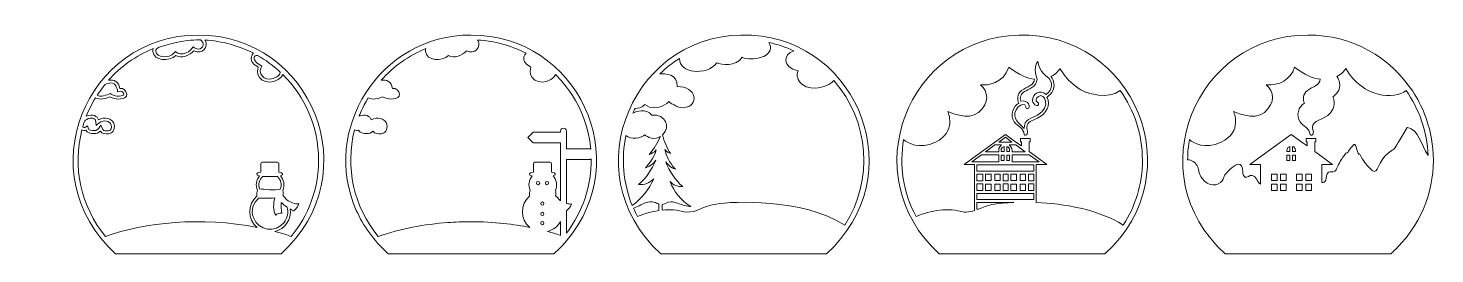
# Model space of a CAD drawing. Header units: inches. Extents: x 12 to 2401, y 31 to 414.
import ezdxf

# ---------------------------------------------------------------- set-up
doc = ezdxf.new("R2010")
doc.units = ezdxf.units.IN
doc.header["$MEASUREMENT"] = 0
doc.layers.add('_U+0421_U+043B_U+043E_U+0439 1', color=7, linetype='Continuous')

msp = doc.modelspace()

# ---------------------------------------------------------------- linework, layer by layer
at = {"layer": '_U+0421_U+043B_U+043E_U+0439 1', "color": 1, "lineweight": 9, "true_color": 0xff0000}
for points in [[(1660.6, 220.9), (1671.7, 229), (1682.8, 220.9), (1660.6, 220.9)], [(1660.4, 199.4), (1660.4, 187.4), (1614.6, 187.4), (1631.1, 199.4), (1660.4, 199.4)], [(1669.4, 198.4), (1669.4, 189.4), (1664.4, 189.4), (1664.4, 198.4), (1669.4, 198.4)], [(1679, 198.4), (1679, 189.4), (1674, 189.4), (1674, 198.4), (1679, 198.4)], [(1683, 187.4), (1683, 199.4), (1712.3, 199.4), (1728.9, 187.4), (1683, 187.4)], [(2154.8, 198.4), (2154.8, 189.4), (2149.8, 189.4), (2149.8, 198.4), (2154.8, 198.4)], [(2164.5, 198.4), (2164.5, 189.4), (2159.5, 189.4), (2159.5, 198.4), (2164.5, 198.4)], [(1623.4, 171.5), (1623.4, 182.4), (1720, 182.4), (1720, 171.5), (1623.4, 171.5)], [(1623.4, 155), (1623.4, 166.5), (1633.4, 166.5), (1633.4, 155), (1623.4, 155)], [(1633.4, 150), (1633.4, 138.6), (1623.4, 138.6), (1623.4, 150), (1633.4, 150)], [(1638.1, 155.3), (1638.1, 166.3), (1647.6, 166.3), (1647.6, 155.3), (1638.1, 155.3)], [(1647.6, 149.4), (1647.6, 138.6), (1638.1, 138.6), (1638.1, 149.4), (1647.6, 149.4)], [(1653.6, 155.3), (1653.6, 166.3), (1663.1, 166.3), (1663.1, 155.3), (1653.6, 155.3)], [(1663.1, 149.4), (1663.1, 138.6), (1653.6, 138.6), (1653.6, 149.4), (1663.1, 149.4)], [(1667.9, 155), (1667.9, 166.5), (1676.4, 166.5), (1676.4, 155), (1667.9, 155)], [(1676.4, 150), (1676.4, 138.6), (1667.9, 138.6), (1667.9, 150), (1676.4, 150)], [(1681.1, 155.3), (1681.1, 166.3), (1690.6, 166.3), (1690.6, 155.3), (1681.1, 155.3)], [(1690.6, 149.4), (1690.6, 138.6), (1681.1, 138.6), (1681.1, 149.4), (1690.6, 149.4)], [(1696.6, 155.3), (1696.6, 166.3), (1706.1, 166.3), (1706.1, 155.3), (1696.6, 155.3)], [(1706.1, 149.4), (1706.1, 138.6), (1696.6, 138.6), (1696.6, 149.4), (1706.1, 149.4)], [(1710.9, 155), (1710.9, 166.5), (1720, 166.5), (1720, 155), (1710.9, 155)], [(1710.9, 138.6), (1710.9, 150), (1720, 150), (1720, 138.6), (1710.9, 138.6)], [(2123.5, 155.3), (2123.5, 166.3), (2133.1, 166.3), (2133.1, 155.3), (2123.5, 155.3)], [(2133.1, 149.4), (2133.1, 138.6), (2123.5, 138.6), (2123.5, 149.4), (2133.1, 149.4)], [(2139, 155.3), (2139, 166.3), (2148.6, 166.3), (2148.6, 155.3), (2139, 155.3)], [(2148.6, 149.4), (2148.6, 138.6), (2139, 138.6), (2139, 149.4), (2148.6, 149.4)], [(2166.5, 155.3), (2166.5, 166.3), (2176.1, 166.3), (2176.1, 155.3), (2166.5, 155.3)], [(2176.1, 149.4), (2176.1, 138.6), (2166.5, 138.6), (2166.5, 149.4), (2176.1, 149.4)], [(2182, 155.3), (2182, 166.3), (2191.6, 166.3), (2191.6, 155.3), (2182, 155.3)], [(2191.6, 149.4), (2191.6, 138.6), (2182, 138.6), (2182, 149.4), (2191.6, 149.4)]]:
    msp.add_lwpolyline(points, dxfattribs=at)
for points, knots in [([(1240.7, 402.4), (1042.6, 414.5), (933.3, 170.2), (1086.5, 30.8), (1091.2, 30.8), (1363.1, 30.8), (1367.8, 30.8), (1513.2, 163.1), (1424, 391.3), (1240.7, 402.4)], [0, 0, 0, 0, 1, 1, 1, 2, 2, 2, 3, 3, 3, 3]), ([(1694.4, 402.7), (1507, 397.9), (1412.5, 164.6), (1559.5, 30.8), (1564.2, 30.8), (1836.1, 30.8), (1840.8, 30.8), (1991.8, 168.2), (1889.4, 408), (1694.4, 402.7)], [0, 0, 0, 0, 1, 1, 1, 2, 2, 2, 3, 3, 3, 3]), ([(300.9, 402.8), (300.9, 402.8), (300.9, 402.8), (300.9, 402.8), (109.5, 402.8), (11.8, 165.9), (160.2, 30.8), (160.2, 30.8), (160.2, 30.8), (160.2, 30.8), (160.2, 30.8), (441.5, 30.8), (441.5, 30.8), (441.5, 30.8), (441.5, 30.8), (441.5, 30.8), (441.6, 30.8), (441.6, 30.8), (441.6, 30.8), (590.7, 166.7), (492.8, 402.8), (300.9, 402.8)], [0, 0, 0, 0, 1, 1, 1, 2, 2, 2, 3, 3, 3, 4, 4, 4, 5, 5, 5, 6, 6, 6, 7, 7, 7, 7]), ([(457.1, 107.2), (460.4, 105.1), (462.8, 103.8), (462.8, 103.8), (462.8, 103.8), (469.5, 108.9), (471.4, 115.7), (465, 114.8), (456.8, 118.8), (451.1, 122.4), (449.3, 125), (447.1, 127.3), (444.7, 129.4), (445, 131.6), (445.3, 135.3), (444.2, 138.7), (448, 147.3), (446.3, 156.9), (440.3, 163.6), (446.8, 164.7), (444.8, 169.1), (437.6, 169.9), (437.6, 169.9), (437.6, 183.8), (437.6, 183.8), (437.6, 185.3), (436.5, 186.4), (435, 186.4), (435, 186.4), (409.6, 186.4), (409.6, 186.4), (408.2, 186.4), (407, 185.3), (407, 183.8), (407, 183.8), (407, 169.9), (407, 169.9), (398.6, 169), (397.5, 164.5), (405, 163.5), (399.2, 156.8), (397.5, 147.3), (401.2, 138.8), (400.3, 136.6), (399.4, 133), (400.4, 129.1), (383.9, 115), (384, 89.6), (400.8, 75.8), (306.1, 94.7), (209.3, 84.2), (143.2, 60.3), (101, 111.5), (87, 178.9), (103.1, 241.4), (105.2, 240.6), (107.7, 240.2), (109.8, 241.1), (111.9, 236.1), (117.7, 235.5), (123.8, 235.5), (127.3, 235.5), (131.6, 236), (134.4, 239.5), (137.2, 234.8), (143.1, 234.4), (148.5, 235.1), (154.8, 235.8), (159.8, 241.2), (157.9, 250.8), (156, 260.6), (140.9, 265.3), (131.2, 258.6), (129.7, 264.9), (121.3, 269.4), (110.6, 264.7), (114.9, 275.7), (120.1, 286.2), (126.2, 296.1), (132.6, 292), (143.6, 294.6), (150.5, 297.7), (159.5, 292.3), (180.3, 291.8), (179.2, 302.5), (178.7, 307.4), (173.3, 313), (167.7, 312.1), (165.3, 323.2), (158.2, 327.6), (148.2, 325.9), (168.9, 349.2), (194.9, 367.8), (224.4, 379.7), (223.7, 378.2), (223.5, 376.6), (223.6, 374.9), (224.5, 358.7), (251.7, 356.7), (262.8, 368.1), (271.5, 362.4), (287.1, 367.8), (293.3, 376.1), (306.6, 368.7), (319.8, 382.8), (312.1, 394.2), (341.7, 392.6), (369.7, 384.6), (394.7, 371.7), (392.8, 370.5), (391.6, 368.6), (390.9, 365.9), (388.8, 357.7), (395.8, 352.3), (402.6, 348), (395.2, 330.6), (417, 314.4), (436.7, 327.3), (439.4, 329.1), (442.9, 331.8), (444.3, 335.6), (481.9, 298.6), (505.1, 247.1), (505.1, 190.2), (505.1, 140.9), (487.7, 95.7), (458.6, 60.4), (453.5, 62.3), (444, 65.4), (430.8, 68.9), (447.9, 73), (459.5, 89.5), (457.1, 107.2)], [0, 0, 0, 0, 1, 1, 1, 2, 2, 2, 3, 3, 3, 4, 4, 4, 5, 5, 5, 6, 6, 6, 7, 7, 7, 8, 8, 8, 9, 9, 9, 10, 10, 10, 11, 11, 11, 12, 12, 12, 13, 13, 13, 14, 14, 14, 15, 15, 15, 16, 16, 16, 17, 17, 17, 18, 18, 18, 19, 19, 19, 20, 20, 20, 21, 21, 21, 22, 22, 22, 23, 23, 23, 24, 24, 24, 25, 25, 25, 26, 26, 26, 27, 27, 27, 28, 28, 28, 29, 29, 29, 30, 30, 30, 31, 31, 31, 32, 32, 32, 33, 33, 33, 34, 34, 34, 35, 35, 35, 36, 36, 36, 37, 37, 37, 38, 38, 38, 39, 39, 39, 40, 40, 40, 41, 41, 41, 42, 42, 42, 43, 43, 43, 44, 44, 44, 44]), ([(300.9, 379), (297.6, 379), (295.5, 380.6), (291.9, 382.7), (289.1, 378.8), (287.1, 374.9), (278.7, 372), (268.9, 368.6), (265, 372.6), (262.1, 374.7), (262.1, 374.7), (259.4, 371.8), (259.4, 371.8), (251.3, 363.1), (229.2, 363.8), (228.6, 375.2), (228.2, 381.5), (236.4, 383.1), (251.7, 387), (277.4, 393.7), (290.5, 394.5), (301.9, 394.5), (301.9, 394.5), (303.9, 394.4), (304.3, 394.4), (312.9, 390.4), (309.5, 379), (300.9, 379)], [0, 0, 0, 0, 1, 1, 1, 2, 2, 2, 3, 3, 3, 4, 4, 4, 5, 5, 5, 6, 6, 6, 7, 7, 7, 8, 8, 8, 9, 9, 9, 9]), ([(926.2, 52.8), (1043.9, 192.3), (944.9, 402.8), (764, 402.8), (608.2, 402.7), (508.4, 240.4), (569.2, 104.8), (581.2, 77.8), (599.2, 53.4), (621, 33), (621, 33), (623.4, 30.8), (623.4, 30.8), (623.4, 30.8), (904.7, 30.8), (904.7, 30.8), (908.6, 34.4), (916.7, 41.5), (926.2, 52.8), (926.2, 52.8), (926.2, 52.8), (926.2, 52.8), (926.2, 52.8), (926.2, 52.8), (926.2, 52.8), (926.2, 52.8), (926.2, 52.8), (926.2, 52.8)], [0, 0, 0, 0, 1, 1, 1, 2, 2, 2, 3, 3, 3, 4, 4, 4, 5, 5, 5, 6, 6, 6, 7, 7, 7, 8, 8, 8, 9, 9, 9, 9]), ([(566.2, 241.4), (566.2, 241.4), (566.2, 241.4), (566.2, 241.4), (568.4, 240.6), (570.8, 240.2), (573, 241.1), (575.1, 236.1), (580.9, 235.5), (586.9, 235.5), (590.4, 235.5), (594.7, 236), (597.6, 239.5), (600.4, 234.8), (606.2, 234.4), (611.7, 235.1), (617.9, 235.8), (622.9, 241.2), (621.1, 250.8), (619.2, 260.6), (604.1, 265.3), (594.3, 258.6), (592.9, 264.9), (584.5, 269.4), (573.8, 264.7), (574.4, 266), (579.1, 279.3), (589.3, 296.1), (595.8, 292), (606.7, 294.6), (613.7, 297.7), (622.6, 292.3), (643.5, 291.8), (642.4, 302.5), (641.9, 307.4), (636.5, 313), (630.9, 312.1), (628.4, 323.2), (621.4, 327.6), (611.3, 325.9), (611.3, 325.9), (611.3, 325.9), (611.3, 325.9), (632.3, 349.4), (658.4, 367.9), (687.5, 379.7), (686.9, 378.2), (686.6, 376.6), (686.7, 374.9), (687.7, 358.7), (714.9, 356.7), (725.9, 368.1), (734.7, 362.4), (750.3, 367.8), (756.5, 376.1), (769.7, 368.7), (782.9, 382.8), (775.2, 394.2), (803.5, 392.6), (831.7, 385.2), (857.8, 371.7), (856, 370.5), (854.7, 368.6), (854, 365.9), (851.9, 357.7), (858.9, 352.3), (865.8, 348), (858.4, 330.6), (880.1, 314.4), (899.9, 327.3), (902.6, 329.1), (906.1, 331.8), (907.5, 335.6), (911.4, 331.1), (960.4, 287.5), (967.5, 208.6), (967.5, 208.6), (966.9, 209.2), (966.9, 209.2), (966.9, 209.2), (926.2, 209.2), (926.2, 209.2), (926.2, 209.2), (926.2, 239.5), (926.2, 239.5), (926.2, 242.3), (924, 244.5), (921.2, 244.5), (918.5, 244.5), (916.2, 242.3), (916.2, 239.5), (916.2, 239.5), (916.2, 237.5), (916.2, 237.5), (916.2, 237.5), (869.6, 237.5), (869.6, 237.5), (869.6, 237.5), (860.6, 228.5), (860.6, 228.5), (860.6, 228.5), (869.6, 219.5), (869.6, 219.5), (869.6, 219.5), (916.2, 219.5), (916.2, 219.5), (916.2, 219.5), (916.2, 121.2), (916.2, 121.2), (915.5, 121.6), (914.9, 122), (914.3, 122.4), (912.4, 125), (910.3, 127.3), (907.8, 129.4), (908.2, 131.6), (908.5, 135.3), (907.4, 138.7), (911.1, 147.3), (909.4, 156.9), (903.5, 163.6), (909.9, 164.7), (907.9, 169.1), (900.8, 169.9), (900.8, 169.9), (900.8, 183.8), (900.8, 183.8), (900.8, 185.3), (899.6, 186.4), (898.2, 186.4), (898.2, 186.4), (872.7, 186.4), (872.7, 186.4), (871.3, 186.4), (870.1, 185.3), (870.1, 183.8), (870.1, 183.8), (870.1, 169.9), (870.1, 169.9), (861.8, 169), (860.6, 164.5), (868.1, 163.5), (862.4, 156.8), (860.6, 147.3), (864.4, 138.8), (863.5, 136.6), (862.6, 133), (863.6, 129.1), (847, 115), (847.2, 89.6), (863.9, 75.8), (837.2, 81.1), (803, 85.5), (764, 85.5), (750.3, 85.5), (737.2, 85), (724.9, 84), (685.4, 81.2), (643.4, 73.7), (606.4, 60.3), (606.4, 60.3), (606.4, 60.3), (606.4, 60.3), (564.7, 110.9), (549.9, 178.1), (566.2, 241.4)], [0, 0, 0, 0, 1, 1, 1, 2, 2, 2, 3, 3, 3, 4, 4, 4, 5, 5, 5, 6, 6, 6, 7, 7, 7, 8, 8, 8, 9, 9, 9, 10, 10, 10, 11, 11, 11, 12, 12, 12, 13, 13, 13, 14, 14, 14, 15, 15, 15, 16, 16, 16, 17, 17, 17, 18, 18, 18, 19, 19, 19, 20, 20, 20, 21, 21, 21, 22, 22, 22, 23, 23, 23, 24, 24, 24, 25, 25, 25, 26, 26, 26, 27, 27, 27, 28, 28, 28, 29, 29, 29, 30, 30, 30, 31, 31, 31, 32, 32, 32, 33, 33, 33, 34, 34, 34, 35, 35, 35, 36, 36, 36, 37, 37, 37, 38, 38, 38, 39, 39, 39, 40, 40, 40, 41, 41, 41, 42, 42, 42, 43, 43, 43, 44, 44, 44, 45, 45, 45, 46, 46, 46, 47, 47, 47, 48, 48, 48, 49, 49, 49, 50, 50, 50, 51, 51, 51, 52, 52, 52, 53, 53, 53, 54, 54, 54, 55, 55, 55, 55]), ([(1180.7, 115.5), (1153.3, 110.9), (1150.7, 101.5), (1128.7, 101.6), (1114.9, 105.9), (1101.1, 106.3), (1088.9, 105.3), (1088.9, 105.3), (1088.9, 115), (1088.9, 115), (1094.6, 115.3), (1096, 119.1), (1103.9, 119.4), (1110.8, 119.5), (1112.4, 116.6), (1125.9, 113.3), (1130.7, 112.2), (1134.7, 111.6), (1137.3, 111.2), (1120.9, 121), (1107.8, 137.6), (1102.4, 153.8), (1107.5, 148), (1114.3, 144.8), (1123.6, 145.1), (1110.7, 156.4), (1101.2, 171.4), (1095, 187.1), (1101.8, 177.6), (1111.2, 174.2), (1111.4, 174.9), (1111.4, 174.9), (1098.7, 185.7), (1093.5, 208), (1095.8, 204.6), (1099, 202.3), (1102.9, 201.3), (1096.4, 210.8), (1092, 221.8), (1089.4, 233.3), (1103.5, 246.5), (1094.9, 268.9), (1071.2, 266.5), (1061.3, 279), (1044.9, 272.9), (1039.1, 270.2), (1040.2, 272.8), (1041.4, 275.4), (1042.6, 277.9), (1047.6, 278), (1054.1, 279.3), (1059.5, 284.5), (1080.5, 269.5), (1100, 289.5), (1100, 289.5), (1100, 289.5), (1115.5, 278.5), (1124.5, 279), (1153.5, 282), (1147.5, 316), (1114, 315), (1115.6, 336.7), (1093.6, 337.4), (1084.9, 336.8), (1095, 346.6), (1106.2, 355.4), (1118.1, 363), (1117.6, 338.2), (1163.2, 332.1), (1181.8, 355.5), (1188.6, 352.4), (1214.4, 347.9), (1224.5, 365), (1233, 360.4), (1246.9, 362.1), (1255.2, 364.3), (1273.5, 369), (1275.9, 381.8), (1269.8, 390), (1284.6, 386.9), (1298.8, 382.1), (1312.2, 375.9), (1293.7, 370), (1292, 348), (1319.6, 341.9), (1316.3, 334.6), (1318.9, 324.9), (1326, 319.3), (1344.7, 304.5), (1373.9, 316.4), (1380.3, 325.3), (1441.2, 256.3), (1448, 155.8), (1398.9, 79.6), (1325.9, 126), (1207.6, 120.1), (1180.7, 115.5)], [0, 0, 0, 0, 1, 1, 1, 2, 2, 2, 3, 3, 3, 4, 4, 4, 5, 5, 5, 6, 6, 6, 7, 7, 7, 8, 8, 8, 9, 9, 9, 10, 10, 10, 11, 11, 11, 12, 12, 12, 13, 13, 13, 14, 14, 14, 15, 15, 15, 16, 16, 16, 17, 17, 17, 18, 18, 18, 19, 19, 19, 20, 20, 20, 21, 21, 21, 22, 22, 22, 23, 23, 23, 24, 24, 24, 25, 25, 25, 26, 26, 26, 27, 27, 27, 28, 28, 28, 29, 29, 29, 30, 30, 30, 31, 31, 31, 32, 32, 32, 32]), ([(2398.4, 200.5), (2397.3, 223.3), (2392.4, 246.1), (2383.8, 268.1), (2378.3, 282), (2371.6, 294.9), (2363.6, 307.1), (2325.6, 365.2), (2261, 402.8), (2185.6, 402.8), (1995.1, 402.8), (1896.2, 166.2), (2044.9, 30.8), (2049.7, 30.8), (2321.5, 30.8), (2326.3, 30.8), (2330.7, 34.8), (2335, 39), (2339.1, 43.3), (2381.6, 87.5), (2401.3, 144.2), (2398.4, 200.5)], [0, 0, 0, 0, 1, 1, 1, 2, 2, 2, 3, 3, 3, 4, 4, 4, 5, 5, 5, 6, 6, 6, 7, 7, 7, 7]), ([(395.7, 364.6), (396.5, 367.6), (397.9, 368.3), (401.1, 368.2), (415.1, 360.3), (428.1, 350.8), (439.9, 339.9), (440, 339.6), (440, 339.3), (440, 338.9), (439.8, 336.4), (437.9, 334.1), (434, 331.5), (418.3, 321.3), (401.5, 333.3), (407.3, 346.3), (407.3, 346.3), (409, 349.9), (409, 349.9), (401.1, 354.8), (394.2, 358.8), (395.7, 364.6)], [0, 0, 0, 0, 1, 1, 1, 2, 2, 2, 3, 3, 3, 4, 4, 4, 5, 5, 5, 6, 6, 6, 7, 7, 7, 7]), ([(1724, 182.9), (1724, 182.9), (1741.9, 182.9), (1741.9, 182.9), (1741.9, 182.9), (1711.9, 204.7), (1711.9, 204.7), (1711.9, 204.7), (1711.9, 221.5), (1711.9, 221.5), (1711.9, 221.5), (1713.6, 221.5), (1713.6, 221.5), (1713.6, 221.5), (1713.6, 227), (1713.6, 227), (1706.7, 227), (1705.3, 227), (1697.2, 227), (1697.2, 227), (1697.2, 221.5), (1697.2, 221.5), (1697.2, 221.5), (1698.9, 221.5), (1698.9, 221.5), (1698.9, 221.5), (1698.9, 214.2), (1698.9, 214.2), (1698.9, 214.2), (1689.6, 220.9), (1689.6, 220.9), (1689.6, 220.9), (1689.6, 220.9), (1689.6, 220.9), (1689.6, 220.9), (1689.6, 220.9), (1689.6, 220.9), (1689.6, 220.9), (1671.7, 233.9), (1671.7, 233.9), (1671.7, 233.9), (1653.8, 220.9), (1653.8, 220.9), (1653.8, 220.9), (1653.6, 220.9), (1653.6, 220.9), (1653.6, 220.9), (1653.6, 220.7), (1653.6, 220.7), (1653.6, 220.7), (1601.6, 182.9), (1601.6, 182.9), (1601.6, 182.9), (1619.4, 182.9), (1619.4, 182.9), (1619.4, 182.9), (1619.4, 104.3), (1619.4, 104.3), (1615.4, 103), (1611, 102), (1605.2, 101.7), (1605.2, 101.7), (1605.2, 101.7), (1605.2, 101.7), (1605.2, 101.7), (1601.7, 101.6), (1601.7, 101.6), (1575.1, 109.7), (1545.3, 105.3), (1519.9, 94.2), (1497.8, 135.5), (1491.4, 181.7), (1498.9, 225.1), (1506.2, 219), (1524.8, 207.8), (1552.9, 220.7), (1589.9, 237.7), (1574, 273), (1574, 273), (1574, 273), (1609, 256.1), (1626.1, 271.1), (1645.3, 287.6), (1643, 307.3), (1629.2, 318), (1642.3, 317.2), (1667.6, 319.7), (1677.7, 347.9), (1694.6, 335), (1709.1, 329.2), (1721.2, 327.6), (1720.9, 323.4), (1717.5, 319.3), (1713.9, 316.8), (1709.3, 313.7), (1703.8, 312.1), (1699.3, 308.7), (1691.1, 302.5), (1691.7, 291.6), (1694.4, 287.2), (1685.5, 281.9), (1678.7, 267.1), (1686.9, 255.3), (1692.4, 247.5), (1703.1, 244.4), (1703.8, 233.9), (1703.9, 232), (1707.3, 231.9), (1708.8, 234.1), (1711.2, 239.8), (1706.3, 243.8), (1708.5, 249.4), (1711.3, 256.6), (1720.2, 258.4), (1726.5, 261.5), (1741.3, 268.8), (1749.4, 284.1), (1742.3, 297), (1742.4, 297), (1742.5, 297.1), (1742.6, 297.2), (1746.2, 301), (1750.4, 303.7), (1752.6, 308.6), (1755.7, 315.5), (1755.1, 324.8), (1749.2, 332), (1757.6, 336.4), (1762.7, 342.4), (1764.4, 345.8), (1783, 314.2), (1809, 305.4), (1809, 305.4), (1809, 305.4), (1845.8, 292), (1866.9, 308.3), (1890.5, 275), (1904.5, 234.2), (1904.5, 190.2), (1904.5, 149.4), (1892.5, 111.5), (1871.9, 79.6), (1829, 106.9), (1770.5, 116.1), (1724, 118.1), (1724, 118.1), (1724, 182.9), (1724, 182.9), (1724, 182.9), (1724, 182.9), (1724, 182.9)], [0, 0, 0, 0, 1, 1, 1, 2, 2, 2, 3, 3, 3, 4, 4, 4, 5, 5, 5, 6, 6, 6, 7, 7, 7, 8, 8, 8, 9, 9, 9, 10, 10, 10, 11, 11, 11, 12, 12, 12, 13, 13, 13, 14, 14, 14, 15, 15, 15, 16, 16, 16, 17, 17, 17, 18, 18, 18, 19, 19, 19, 20, 20, 20, 21, 21, 21, 22, 22, 22, 23, 23, 23, 24, 24, 24, 25, 25, 25, 26, 26, 26, 27, 27, 27, 28, 28, 28, 29, 29, 29, 30, 30, 30, 31, 31, 31, 32, 32, 32, 33, 33, 33, 34, 34, 34, 35, 35, 35, 36, 36, 36, 37, 37, 37, 38, 38, 38, 39, 39, 39, 40, 40, 40, 41, 41, 41, 42, 42, 42, 43, 43, 43, 44, 44, 44, 45, 45, 45, 46, 46, 46, 47, 47, 47, 48, 48, 48, 49, 49, 49, 50, 50, 50, 50]), ([(1724.5, 282.9), (1728.2, 281.7), (1730, 287.5), (1726.2, 288.7), (1721.8, 290.1), (1724.1, 296), (1727.7, 298.4), (1738.5, 306), (1750.4, 280.1), (1726.3, 266.5), (1717, 261.3), (1703, 260.2), (1703.6, 243.7), (1696.9, 252.2), (1681.8, 260.1), (1689.9, 275.8), (1691.2, 278.2), (1692.9, 280.3), (1694.9, 282), (1697.6, 284.2), (1706.1, 287.7), (1706.3, 280.8), (1706.4, 279.1), (1707.8, 277.8), (1709.5, 277.9), (1716.1, 278.1), (1710.9, 294.1), (1697.9, 290.4), (1695.7, 296.5), (1698.1, 302.9), (1704.1, 306.5), (1710.7, 310.5), (1724.5, 314.1), (1725.6, 327.5), (1722.1, 337.4), (1720.3, 349.7), (1726.7, 358), (1727.5, 352), (1730.9, 339.7), (1745.4, 329.6), (1750.7, 323.4), (1751.1, 315.2), (1748, 309.3), (1746.3, 306.3), (1743.5, 304.2), (1740.8, 301.7), (1731.4, 311.6), (1717.5, 303.1), (1717.9, 291.5), (1718.1, 287.4), (1720.5, 284.2), (1724.5, 282.9)], [0, 0, 0, 0, 1, 1, 1, 2, 2, 2, 3, 3, 3, 4, 4, 4, 5, 5, 5, 6, 6, 6, 7, 7, 7, 8, 8, 8, 9, 9, 9, 10, 10, 10, 11, 11, 11, 12, 12, 12, 13, 13, 13, 14, 14, 14, 15, 15, 15, 16, 16, 16, 17, 17, 17, 17]), ([(2295, 172.6), (2287.1, 179), (2279.3, 188.6), (2274, 200.1), (2273.9, 200.4), (2273.5, 200.4), (2273.3, 200.2), (2269.6, 197), (2267.6, 219.9), (2263.8, 216.6), (2255.7, 209.8), (2254.7, 202.7), (2252.1, 202.6), (2250.5, 202.5), (2249.6, 201.4), (2248.7, 200.2), (2246.1, 196.9), (2241.4, 190), (2237.5, 182.5), (2235.7, 179), (2234.4, 173.9), (2231.4, 171.2), (2228.1, 168.4), (2223.9, 171.4), (2220.4, 169.4), (2216.2, 166.9), (2217, 160.2), (2215.8, 156.2), (2214.3, 151.4), (2212.5, 152.2), (2209.5, 152.2), (2209.5, 152.2), (2209.5, 182.9), (2209.5, 182.9), (2209.5, 182.9), (2227.3, 182.9), (2227.3, 182.9), (2227.3, 182.9), (2197.3, 204.7), (2197.3, 204.7), (2197.3, 204.7), (2197.3, 221.5), (2197.3, 221.5), (2197.3, 221.5), (2199, 221.5), (2199, 221.5), (2199, 221.5), (2199, 227), (2199, 227), (2192.1, 227), (2190.7, 227), (2182.6, 227), (2182.6, 227), (2182.6, 221.5), (2182.6, 221.5), (2182.6, 221.5), (2184.3, 221.5), (2184.3, 221.5), (2184.3, 221.5), (2184.3, 214.2), (2184.3, 214.2), (2184.3, 214.2), (2175.1, 220.9), (2175.1, 220.9), (2175.1, 220.9), (2175.1, 220.9), (2175.1, 220.9), (2175.1, 220.9), (2175, 220.9), (2175, 220.9), (2175, 220.9), (2157.1, 233.9), (2157.1, 233.9), (2157.1, 233.9), (2139.3, 220.9), (2139.3, 220.9), (2139.3, 220.9), (2139, 220.9), (2139, 220.9), (2139, 220.9), (2139, 220.7), (2139, 220.7), (2139, 220.7), (2087, 182.9), (2087, 182.9), (2087, 182.9), (2104.8, 182.9), (2104.8, 182.9), (2104.8, 182.9), (2104.8, 149.2), (2104.8, 149.2), (2099.7, 153.1), (2098.1, 162.1), (2091.1, 164.1), (2085.5, 165.8), (2083.3, 159.2), (2079.1, 161.1), (2074.3, 163.3), (2075, 171.9), (2074.7, 174.5), (2074.4, 179), (2072.2, 183.7), (2066.9, 183.1), (2064, 182.7), (2061.3, 180.9), (2059, 179.1), (2041.7, 165.9), (2044.7, 162.3), (2039.9, 155.2), (2033.6, 145.7), (2016, 144), (2005.8, 159.1), (1999.3, 168.6), (2000.6, 175.5), (1997.4, 180.9), (1994.1, 186.7), (1987.8, 190.2), (1981.3, 190.8), (1981.4, 203.1), (1982.6, 215.8), (1984.3, 225.1), (1991.6, 219), (2010.2, 207.8), (2038.3, 220.7), (2075.3, 237.7), (2059.4, 273), (2059.4, 273), (2059.4, 273), (2094.4, 256.1), (2111.6, 271.1), (2130.7, 287.6), (2128.5, 307.3), (2114.6, 318), (2137.2, 316.7), (2155.4, 326.3), (2163.1, 347.9), (2180, 335), (2194.5, 329.2), (2206.6, 327.6), (2206.3, 323.4), (2202.9, 319.3), (2199.3, 316.8), (2194.7, 313.7), (2189.2, 312.1), (2184.7, 308.7), (2176.8, 302.7), (2177, 291.9), (2179.8, 287.2), (2169.2, 280.8), (2165, 265.8), (2172.3, 255.3), (2177.8, 247.5), (2188.5, 244.4), (2189.2, 233.9), (2189.2, 233.2), (2189.8, 232.8), (2190.3, 232.6), (2191.1, 232.3), (2193, 232.4), (2194.2, 234.1), (2196.6, 239.7), (2191.7, 243.8), (2193.9, 249.4), (2198.5, 261.1), (2218.6, 257.8), (2227.9, 276.9), (2231.3, 284.1), (2231, 291), (2227.7, 297), (2227.9, 297), (2228, 297.1), (2228.1, 297.2), (2232.3, 301.6), (2242.4, 307.7), (2239.4, 322.3), (2238.6, 325.8), (2236.9, 329.2), (2234.6, 332), (2243, 336.4), (2248.1, 342.4), (2249.8, 345.8), (2280.1, 294.5), (2332.8, 293.3), (2352.3, 308.3), (2374, 278.2), (2388.2, 238.8), (2389.7, 197.8), (2377.2, 217), (2374.3, 241.3), (2354.6, 245.8), (2354.5, 245.9), (2354.3, 245.8), (2354.2, 245.6), (2325.6, 197.3), (2336.2, 213.2), (2321.9, 202.1), (2304.4, 188.5), (2304.6, 164.8), (2295, 172.6)], [0, 0, 0, 0, 1, 1, 1, 2, 2, 2, 3, 3, 3, 4, 4, 4, 5, 5, 5, 6, 6, 6, 7, 7, 7, 8, 8, 8, 9, 9, 9, 10, 10, 10, 11, 11, 11, 12, 12, 12, 13, 13, 13, 14, 14, 14, 15, 15, 15, 16, 16, 16, 17, 17, 17, 18, 18, 18, 19, 19, 19, 20, 20, 20, 21, 21, 21, 22, 22, 22, 23, 23, 23, 24, 24, 24, 25, 25, 25, 26, 26, 26, 27, 27, 27, 28, 28, 28, 29, 29, 29, 30, 30, 30, 31, 31, 31, 32, 32, 32, 33, 33, 33, 34, 34, 34, 35, 35, 35, 36, 36, 36, 37, 37, 37, 38, 38, 38, 39, 39, 39, 40, 40, 40, 41, 41, 41, 42, 42, 42, 43, 43, 43, 44, 44, 44, 45, 45, 45, 46, 46, 46, 47, 47, 47, 48, 48, 48, 49, 49, 49, 50, 50, 50, 51, 51, 51, 52, 52, 52, 53, 53, 53, 54, 54, 54, 55, 55, 55, 56, 56, 56, 57, 57, 57, 58, 58, 58, 59, 59, 59, 60, 60, 60, 61, 61, 61, 62, 62, 62, 63, 63, 63, 64, 64, 64, 65, 65, 65, 66, 66, 66, 66]), ([(142.5, 318.9), (145.4, 320.2), (149, 321.3), (152.2, 321.3), (161.5, 321.3), (162.5, 312.7), (163.8, 306.1), (164.3, 306.2), (168.4, 307.2), (168.9, 307.2), (171.3, 307.2), (174, 304.2), (174.3, 302), (174.6, 298.4), (160.1, 297.6), (153, 302), (153, 302), (151, 303.4), (151, 303.4), (145.1, 300.7), (134.3, 296.9), (128.9, 300.3), (133.6, 306.8), (139.9, 315.4), (142.5, 318.9)], [0, 0, 0, 0, 1, 1, 1, 2, 2, 2, 3, 3, 3, 4, 4, 4, 5, 5, 5, 6, 6, 6, 7, 7, 7, 8, 8, 8, 8]), ([(107.9, 257.2), (109.7, 258.4), (112.1, 260.6), (117.2, 261.5), (120.4, 262), (123.1, 261.2), (123.8, 260.6), (126.8, 257.9), (126.2, 258.4), (127.3, 249.2), (133.7, 254.2), (136.4, 257.5), (144.7, 256.6), (147.9, 256.2), (152.4, 253), (153, 249.8), (154, 244.9), (152.7, 240.6), (147.9, 240), (144.6, 239.6), (140, 239.5), (138.5, 242.4), (138.5, 242.4), (135.1, 249.3), (135.1, 249.3), (129.9, 241.7), (130.4, 240.1), (121.3, 240.6), (115.6, 240.9), (114.8, 242), (114.3, 243.3), (114.3, 243.3), (112.6, 248.3), (112.6, 248.3), (107.6, 245.6), (107.5, 244.9), (104.4, 246.2), (105.4, 249.9), (106.6, 253.6), (107.9, 257.2)], [0, 0, 0, 0, 1, 1, 1, 2, 2, 2, 3, 3, 3, 4, 4, 4, 5, 5, 5, 6, 6, 6, 7, 7, 7, 8, 8, 8, 9, 9, 9, 10, 10, 10, 11, 11, 11, 12, 12, 12, 13, 13, 13, 13]), ([(1066.6, 199.9), (1070.3, 200.9), (1074.9, 202.8), (1078.5, 207.4), (1077.1, 203), (1075.6, 194.3), (1060.6, 177.2), (1066.4, 178.9), (1073.2, 182.5), (1077.7, 189.9), (1071.3, 174.3), (1061.7, 159.3), (1048.5, 148.7), (1058.3, 147.6), (1067.9, 151.2), (1074.7, 158.5), (1066.4, 140.6), (1054, 125.2), (1038, 112.8), (1022.2, 151.5), (1019.1, 193.3), (1027.2, 232.2), (1035.1, 224.5), (1054.6, 227.4), (1059.1, 233.2), (1059.1, 233.2), (1071.1, 221.9), (1084.2, 229.4), (1084.7, 229.7), (1085.2, 230.1), (1085.7, 230.4), (1081, 219.4), (1074.6, 208.8), (1066.6, 199.9)], [0, 0, 0, 0, 1, 1, 1, 2, 2, 2, 3, 3, 3, 4, 4, 4, 5, 5, 5, 6, 6, 6, 7, 7, 7, 8, 8, 8, 9, 9, 9, 10, 10, 10, 11, 11, 11, 11]), ([(1665.3, 215.9), (1659.9, 212.3), (1660.4, 206.9), (1660.4, 204.4), (1660.4, 204.4), (1638, 204.4), (1638, 204.4), (1638, 204.4), (1653.8, 215.9), (1653.8, 215.9), (1653.8, 215.9), (1665.3, 215.9), (1665.3, 215.9)], [0, 0, 0, 0, 1, 1, 1, 2, 2, 2, 3, 3, 3, 4, 4, 4, 4]), ([(1683, 204.4), (1683, 206.7), (1683.6, 212.3), (1678.2, 215.9), (1678.2, 215.9), (1689.6, 215.9), (1689.6, 215.9), (1689.6, 215.9), (1689.6, 215.9), (1689.6, 215.9), (1689.6, 215.9), (1705.5, 204.4), (1705.5, 204.4), (1705.5, 204.4), (1683, 204.4), (1683, 204.4)], [0, 0, 0, 0, 1, 1, 1, 2, 2, 2, 3, 3, 3, 4, 4, 4, 5, 5, 5, 5]), ([(926.2, 191.2), (926.2, 191.2), (966.9, 191.2), (966.9, 191.2), (966.9, 191.2), (968.3, 192.6), (968.3, 192.6), (968.8, 146.6), (954.1, 102.5), (926.2, 66.1), (926.2, 66.1), (926.2, 104.1), (926.2, 104.1), (927.6, 105.1), (932.9, 109.8), (934.6, 115.7), (932, 115.3), (929.1, 115.8), (926.2, 116.7), (926.2, 116.7), (926.2, 191.2), (926.2, 191.2)], [0, 0, 0, 0, 1, 1, 1, 2, 2, 2, 3, 3, 3, 4, 4, 4, 5, 5, 5, 6, 6, 6, 7, 7, 7, 7]), ([(1664.4, 204.8), (1664.4, 206.2), (1663.8, 211.8), (1669.4, 213.5), (1669.4, 213.5), (1669.4, 204.8), (1669.4, 204.8), (1669.4, 204.8), (1664.4, 204.8), (1664.4, 204.8)], [0, 0, 0, 0, 1, 1, 1, 2, 2, 2, 3, 3, 3, 3]), ([(1674, 204.8), (1674, 204.8), (1674, 213.5), (1674, 213.5), (1676.9, 212.6), (1679, 210), (1679, 206.8), (1679, 206.8), (1679, 204.8), (1679, 204.8), (1679, 204.8), (1674, 204.8), (1674, 204.8)], [0, 0, 0, 0, 1, 1, 1, 2, 2, 2, 3, 3, 3, 4, 4, 4, 4]), ([(2149.8, 204.8), (2149.8, 206.2), (2149.2, 211.8), (2154.8, 213.5), (2154.8, 213.5), (2154.8, 204.8), (2154.8, 204.8), (2154.8, 204.8), (2149.8, 204.8), (2149.8, 204.8)], [0, 0, 0, 0, 1, 1, 1, 2, 2, 2, 3, 3, 3, 3]), ([(2159.5, 204.8), (2159.5, 204.8), (2159.5, 213.5), (2159.5, 213.5), (2162.4, 212.6), (2164.5, 210), (2164.5, 206.8), (2164.5, 206.8), (2164.5, 204.8), (2164.5, 204.8), (2164.5, 204.8), (2159.5, 204.8), (2159.5, 204.8)], [0, 0, 0, 0, 1, 1, 1, 2, 2, 2, 3, 3, 3, 4, 4, 4, 4]), ([(410.3, 162.4), (417.9, 161.9), (427.8, 161.9), (435.1, 162.5), (441.4, 157.1), (443.4, 148.1), (440.1, 140.6), (431.5, 138.3), (411.5, 140.5), (405, 141.3), (402.2, 148.8), (404.3, 157.2), (410.3, 162.4)], [0, 0, 0, 0, 1, 1, 1, 2, 2, 2, 3, 3, 3, 4, 4, 4, 4]), ([(877.9, 148.4), (876.4, 148.4), (875.1, 149.7), (875.1, 151.2), (875.1, 152.8), (876.4, 154), (877.9, 154), (879.5, 154), (880.7, 152.8), (880.7, 151.2), (880.7, 149.7), (879.5, 148.4), (877.9, 148.4)], [0, 0, 0, 0, 1, 1, 1, 2, 2, 2, 3, 3, 3, 4, 4, 4, 4]), ([(893.1, 148.4), (891.6, 148.4), (890.3, 149.7), (890.3, 151.2), (890.3, 152.8), (891.6, 154), (893.1, 154), (894.7, 154), (895.9, 152.8), (895.9, 151.2), (895.9, 149.7), (894.7, 148.4), (893.1, 148.4)], [0, 0, 0, 0, 1, 1, 1, 2, 2, 2, 3, 3, 3, 4, 4, 4, 4]), ([(430.7, 125.8), (428.6, 116.9), (427.1, 104), (432.3, 96.4), (434.8, 99), (439, 99.9), (442.6, 100.2), (442, 105.3), (441.5, 112.8), (441.6, 118.4), (444.2, 115.8), (447.7, 112.9), (451.9, 110), (454.2, 101), (452.3, 91.6), (446.6, 84.2), (432.2, 65.6), (402.7, 69.6), (394.4, 92.4), (390, 104.6), (393.5, 117.3), (403.4, 125.7), (409.2, 124.9), (421.2, 125.3), (430.7, 125.8)], [0, 0, 0, 0, 1, 1, 1, 2, 2, 2, 3, 3, 3, 4, 4, 4, 5, 5, 5, 6, 6, 6, 7, 7, 7, 8, 8, 8, 8]), ([(1039.8, 108.6), (1043.4, 109.2), (1055.7, 116.1), (1059, 117.1), (1074.5, 122.1), (1077.5, 117.1), (1083.3, 115.5), (1083.3, 115.5), (1083.3, 104.6), (1083.3, 104.6), (1066.7, 102.3), (1053.3, 97), (1046.8, 94.2), (1044.3, 98.9), (1042, 103.7), (1039.8, 108.6)], [0, 0, 0, 0, 1, 1, 1, 2, 2, 2, 3, 3, 3, 4, 4, 4, 5, 5, 5, 5]), ([(1720, 133.6), (1720, 133.6), (1720, 123.3), (1720, 123.3), (1720, 123.3), (1623.4, 123.3), (1623.4, 123.3), (1623.4, 123.3), (1623.4, 133.6), (1623.4, 133.6), (1669.2, 133.6), (1700.1, 133.6), (1720, 133.6)], [0, 0, 0, 0, 1, 1, 1, 2, 2, 2, 3, 3, 3, 4, 4, 4, 4]), ([(885.2, 113.5), (883.7, 113.5), (882.4, 114.8), (882.4, 116.4), (882.4, 117.9), (883.7, 119.2), (885.2, 119.2), (886.8, 119.2), (888, 117.9), (888, 116.4), (888, 114.8), (886.8, 113.5), (885.2, 113.5)], [0, 0, 0, 0, 1, 1, 1, 2, 2, 2, 3, 3, 3, 4, 4, 4, 4]), ([(885.2, 96), (883.7, 96), (882.4, 97.3), (882.4, 98.8), (882.4, 100.3), (883.7, 101.6), (885.2, 101.6), (886.8, 101.6), (888, 100.3), (888, 98.8), (888, 97.3), (886.8, 96), (885.2, 96)], [0, 0, 0, 0, 1, 1, 1, 2, 2, 2, 3, 3, 3, 4, 4, 4, 4]), ([(1623.4, 118.3), (1623.4, 118.3), (1686.1, 118.3), (1686.1, 118.3), (1671.4, 117.8), (1660, 116.6), (1653.7, 115.5), (1640.4, 113.3), (1632.9, 109.9), (1626.2, 107), (1626.2, 107), (1623.4, 107), (1623.4, 107), (1623.4, 107), (1623.4, 118.3), (1623.4, 118.3)], [0, 0, 0, 0, 1, 1, 1, 2, 2, 2, 3, 3, 3, 4, 4, 4, 5, 5, 5, 5]), ([(885.2, 80.3), (883.7, 80.3), (882.4, 81.6), (882.4, 83.1), (882.4, 84.7), (883.7, 85.9), (885.2, 85.9), (886.8, 85.9), (888, 84.7), (888, 83.1), (888, 81.6), (886.8, 80.3), (885.2, 80.3)], [0, 0, 0, 0, 1, 1, 1, 2, 2, 2, 3, 3, 3, 4, 4, 4, 4]), ([(894, 68.9), (903.7, 71.3), (911.6, 77.6), (916.2, 85.9), (916.2, 85.9), (916.2, 62.3), (916.2, 62.3), (908.3, 65), (901.7, 66.9), (894, 68.9)], [0, 0, 0, 0, 1, 1, 1, 2, 2, 2, 3, 3, 3, 3])]:
    msp.add_open_spline(points, degree=3, knots=knots, dxfattribs=at)

doc.saveas('drawing.dxf')
